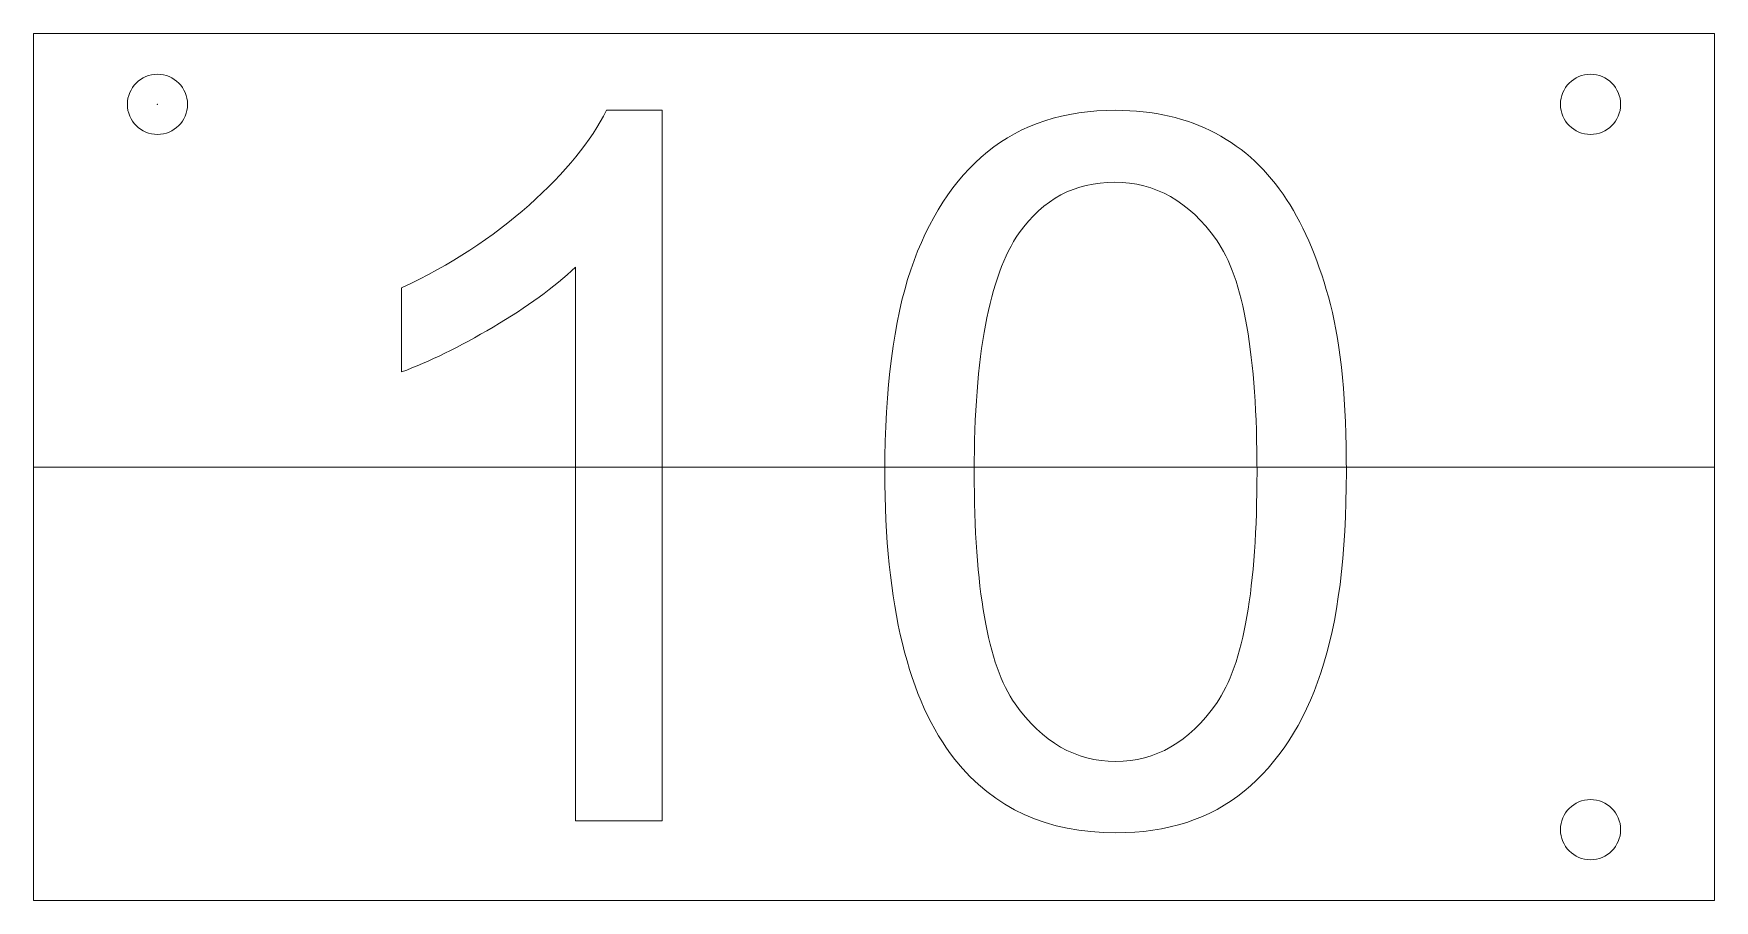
# Model space of a CAD drawing. Header units: millimetres. Extents: x 0 to 95, y -49 to 0.
import ezdxf
from ezdxf.lldxf.tags import DXFTag

# ---------------------------------------------------------------- set-up
doc = ezdxf.new("R2010")
doc.units = ezdxf.units.MM
doc.layers.add('1', color=7, linetype='Continuous', true_color=0xffffff)
doc.layers.add('61', color=7, linetype='Continuous', true_color=0xffffff)
tags = doc.linetypes.add('PHANTOM', pattern=[50.5, 18, -6.5, 6.5, -6.5, 6.5, -6.5]).pattern_tags.tags
tags[14:15] = [DXFTag(74, 4), DXFTag(75, 0), DXFTag(340, '0'), DXFTag(46, 0.0), DXFTag(50, 0.0), DXFTag(44, 0.0), DXFTag(45, 0.0)]
tags[12:13] = [DXFTag(74, 4), DXFTag(75, 0), DXFTag(340, '0'), DXFTag(46, 0.0), DXFTag(50, 0.0), DXFTag(44, 0.0), DXFTag(45, 0.0)]
tags[10:11] = [DXFTag(74, 4), DXFTag(75, 0), DXFTag(340, '0'), DXFTag(46, 0.0), DXFTag(50, 0.0), DXFTag(44, 0.0), DXFTag(45, 0.0)]
tags[8:9] = [DXFTag(74, 4), DXFTag(75, 0), DXFTag(340, '0'), DXFTag(46, 0.0), DXFTag(50, 0.0), DXFTag(44, 0.0), DXFTag(45, 0.0)]
tags[6:7] = [DXFTag(74, 4), DXFTag(75, 0), DXFTag(340, '0'), DXFTag(46, 0.0), DXFTag(50, 0.0), DXFTag(44, 0.0), DXFTag(45, 0.0)]
tags[4:5] = [DXFTag(74, 4), DXFTag(75, 0), DXFTag(340, '0'), DXFTag(46, 0.0), DXFTag(50, 0.0), DXFTag(44, 0.0), DXFTag(45, 0.0)]

msp = doc.modelspace()

# ---------------------------------------------------------------- linework, layer by layer
at = {"layer": '1', "color": 252, "linetype": 'Continuous', "lineweight": 13}
for p, q in [((0, -49), (0, 0)), ((0, -49), (0, 0)), ((0, 0), (95, 0)), ((0, 0), (95, 0)), ((95, 0), (95, -49)), ((95, 0), (95, -49)), ((95, -49), (0, -49)), ((95, -49), (0, -49))]:
    msp.add_line(p, q, dxfattribs=at)
at = {"layer": '1', "color": 163, "linetype": 'Continuous', "lineweight": 18}
for p, q in [((0, 0), (95, 0)), ((0, -49), (0, 0)), ((95, 0), (95, -49)), ((95, -49), (0, -49))]:
    msp.add_line(p, q, dxfattribs=at)
at = {"layer": '1', "color": 163, "linetype": 'PHANTOM', "lineweight": 18}
msp.add_line((0, -24.5), (95, -24.5), dxfattribs=at)
at = {"layer": '1', "color": 252, "linetype": 'Continuous', "lineweight": 13}
for centre in [(7, -4), (7, -4), (88, -4), (88, -4), (88, -45), (88, -45)]:
    msp.add_circle(centre, 1.7, dxfattribs=at)
for points, knots in [([(32.374, -4.336), (31.515, -6.063), (30.066, -7.848), (25.949, -11.523), (23.551, -13.086), (20.801, -14.379)], [0, 0, 0, 0, 0.501047, 0.501047, 1, 1, 1, 1]), ([(20.801, -14.379), (23.551, -13.086), (25.949, -11.523), (30.066, -7.848), (31.515, -6.063), (32.374, -4.336)], [0, 0, 0, 0, 0.498953, 0.498953, 1, 1, 1, 1]), ([(49.579, -13.356), (50.553, -10.475), (51.997, -8.253), (55.832, -5.122), (58.247, -4.336), (63.305, -4.336), (65.184, -4.776), (68.429, -6.497), (69.763, -7.741), (71.875, -10.999), (72.694, -12.982), (73.905, -17.661), (74.199, -20.813), (74.199, -29.464), (73.721, -33.255), (71.793, -39.024), (70.349, -41.247), (66.514, -44.394), (64.091, -45.179), (57.306, -45.179), (54.273, -43.807), (49.432, -37.706), (48.114, -32.288), (48.114, -20.043), (48.605, -16.237), (49.579, -13.356)], [0, 0, 0, 0, 0.091571, 0.091571, 0.182907, 0.182907, 0.250127, 0.250127, 0.317205, 0.317205, 0.384284, 0.384284, 0.451419, 0.451419, 0.5309, 0.5309, 0.610651, 0.610651, 0.690199, 0.690199, 0.794856, 0.794856, 0.92074, 0.92074, 1, 1, 1, 1]), ([(49.579, -13.356), (48.605, -16.237), (48.114, -20.043), (48.114, -32.288), (49.432, -37.706), (54.273, -43.807), (57.306, -45.179), (64.091, -45.179), (66.514, -44.394), (70.349, -41.247), (71.793, -39.024), (73.721, -33.255), (74.199, -29.464), (74.199, -20.813), (73.905, -17.661), (72.694, -12.982), (71.875, -10.999), (69.763, -7.741), (68.429, -6.497), (65.184, -4.776), (63.305, -4.336), (58.247, -4.336), (55.832, -5.122), (51.997, -8.253), (50.553, -10.475), (49.579, -13.356)], [0, 0, 0, 0, 0.07926, 0.07926, 0.205144, 0.205144, 0.309801, 0.309801, 0.389349, 0.389349, 0.4691, 0.4691, 0.548581, 0.548581, 0.615716, 0.615716, 0.682795, 0.682795, 0.749873, 0.749873, 0.817093, 0.817093, 0.908429, 0.908429, 1, 1, 1, 1]), ([(55.701, -11.269), (57.052, -9.362), (58.853, -8.404), (63.395, -8.404), (65.311, -9.485), (68.384, -13.817), (69.149, -18.193), (69.149, -31.322), (68.388, -35.685), (65.311, -40.056), (63.412, -41.144), (58.902, -41.144), (57.011, -40.056), (55.472, -37.887)], [0, 0, 0, 0, 0.164766, 0.164766, 0.332528, 0.332528, 0.499869, 0.499869, 0.666378, 0.666378, 0.832886, 0.832886, 1, 1, 1, 1]), ([(55.472, -37.887), (57.011, -40.056), (58.902, -41.144), (63.412, -41.144), (65.311, -40.056), (68.388, -35.685), (69.149, -31.322), (69.149, -18.193), (68.384, -13.817), (65.311, -9.485), (63.395, -8.404), (58.853, -8.404), (57.052, -9.362), (55.701, -11.269)], [0, 0, 0, 0, 0.167114, 0.167114, 0.333622, 0.333622, 0.500131, 0.500131, 0.667472, 0.667472, 0.835234, 0.835234, 1, 1, 1, 1]), ([(55.701, -11.269), (54.007, -13.708), (53.164, -18.21), (53.164, -31.339), (53.933, -35.709), (55.472, -37.887)], [0, 0, 0, 0, 0.5, 0.5, 1, 1, 1, 1]), ([(55.472, -37.887), (53.933, -35.709), (53.164, -31.339), (53.164, -18.21), (54.007, -13.708), (55.701, -11.269)], [0, 0, 0, 0, 0.5, 0.5, 1, 1, 1, 1]), ([(20.801, -19.127), (22.331, -18.562), (24.058, -17.719), (27.895, -15.456), (29.444, -14.33), (30.623, -13.209)], [0, 0, 0, 0, 0.499208, 0.499208, 1, 1, 1, 1]), ([(30.623, -13.209), (29.444, -14.33), (27.895, -15.456), (24.058, -17.719), (22.331, -18.562), (20.801, -19.127)], [0, 0, 0, 0, 0.500792, 0.500792, 1, 1, 1, 1])]:
    msp.add_open_spline(points, degree=3, knots=knots, dxfattribs=at)
at = {"layer": '1', "color": 163, "linetype": 'Continuous', "lineweight": 18}
for points, knots in [([(30.623, -44.5), (32.26, -44.5), (33.897, -44.5), (35.534, -44.5), (35.534, -31.112), (35.534, -17.724), (35.534, -4.336), (34.48, -4.336), (33.427, -4.336), (32.374, -4.336), (31.515, -6.063), (30.066, -7.848), (25.949, -11.523), (23.551, -13.086), (20.801, -14.379), (20.801, -15.962), (20.801, -17.544), (20.801, -19.127), (22.331, -18.562), (24.058, -17.719), (27.895, -15.456), (29.444, -14.33), (30.623, -13.209), (30.623, -23.639), (30.623, -34.07), (30.623, -44.5)], [0, 0, 0, 0, 0.045286, 0.045286, 0.045286, 0.415653, 0.415653, 0.415653, 0.444788, 0.444788, 0.444788, 0.508889, 0.508889, 0.572722, 0.572722, 0.572722, 0.615331, 0.615331, 0.615331, 0.667111, 0.667111, 0.719056, 0.719056, 0.719056, 1, 1, 1, 1]), ([(49.579, -13.356), (48.605, -16.237), (48.114, -20.043), (48.114, -32.288), (49.432, -37.706), (54.273, -43.807), (57.306, -45.179), (64.091, -45.179), (66.514, -44.394), (70.349, -41.247), (71.793, -39.024), (73.721, -33.255), (74.199, -29.464), (74.199, -20.813), (73.905, -17.661), (72.694, -12.982), (71.875, -10.999), (69.763, -7.741), (68.429, -6.497), (65.184, -4.776), (63.305, -4.336), (58.247, -4.336), (55.832, -5.122), (51.997, -8.253), (50.553, -10.475), (49.579, -13.356)], [0, 0, 0, 0, 0.07926, 0.07926, 0.205144, 0.205144, 0.309801, 0.309801, 0.389349, 0.389349, 0.4691, 0.4691, 0.548581, 0.548581, 0.615716, 0.615716, 0.682795, 0.682795, 0.749873, 0.749873, 0.817093, 0.817093, 0.908429, 0.908429, 1, 1, 1, 1]), ([(55.472, -37.887), (53.933, -35.709), (53.164, -31.339), (53.164, -18.21), (54.007, -13.708), (55.701, -11.269), (57.052, -9.362), (58.853, -8.404), (63.395, -8.404), (65.311, -9.485), (68.384, -13.817), (69.149, -18.193), (69.149, -31.322), (68.388, -35.685), (65.311, -40.056), (63.412, -41.144), (58.902, -41.144), (57.011, -40.056), (55.472, -37.887)], [0, 0, 0, 0, 0.207232, 0.207232, 0.414463, 0.414463, 0.414463, 0.51094, 0.51094, 0.60917, 0.60917, 0.707155, 0.707155, 0.804652, 0.804652, 0.902149, 0.902149, 1, 1, 1, 1])]:
    msp.add_open_spline(points, degree=3, knots=knots, dxfattribs=at)
at = {"layer": '1', "color": 252, "linetype": 'Continuous', "lineweight": 13}
for points in [[(35.534, -4.336), (34.48, -4.336), (33.427, -4.336), (32.374, -4.336)], [(32.374, -4.336), (33.427, -4.336), (34.48, -4.336), (35.534, -4.336)], [(35.534, -44.5), (35.534, -31.112), (35.534, -17.724), (35.534, -4.336)], [(35.534, -4.336), (35.534, -17.724), (35.534, -31.112), (35.534, -44.5)], [(30.623, -13.209), (30.623, -23.639), (30.623, -34.07), (30.623, -44.5)], [(30.623, -44.5), (30.623, -34.07), (30.623, -23.639), (30.623, -13.209)], [(20.801, -19.127), (20.801, -17.544), (20.801, -15.962), (20.801, -14.379)], [(20.801, -14.379), (20.801, -15.962), (20.801, -17.544), (20.801, -19.127)], [(35.534, -44.5), (33.897, -44.5), (32.26, -44.5), (30.623, -44.5)], [(30.623, -44.5), (32.26, -44.5), (33.897, -44.5), (35.534, -44.5)]]:
    msp.add_open_spline(points, degree=3, dxfattribs=at)
at = {"layer": '1', "color": 163, "linetype": 'Continuous', "lineweight": 18}
msp.add_point((7, -4), dxfattribs=at)
at = {"layer": '61', "color": 43, "linetype": 'Continuous', "lineweight": 18}
msp.add_point((0, 0), dxfattribs=at)

doc.saveas('drawing.dxf')
